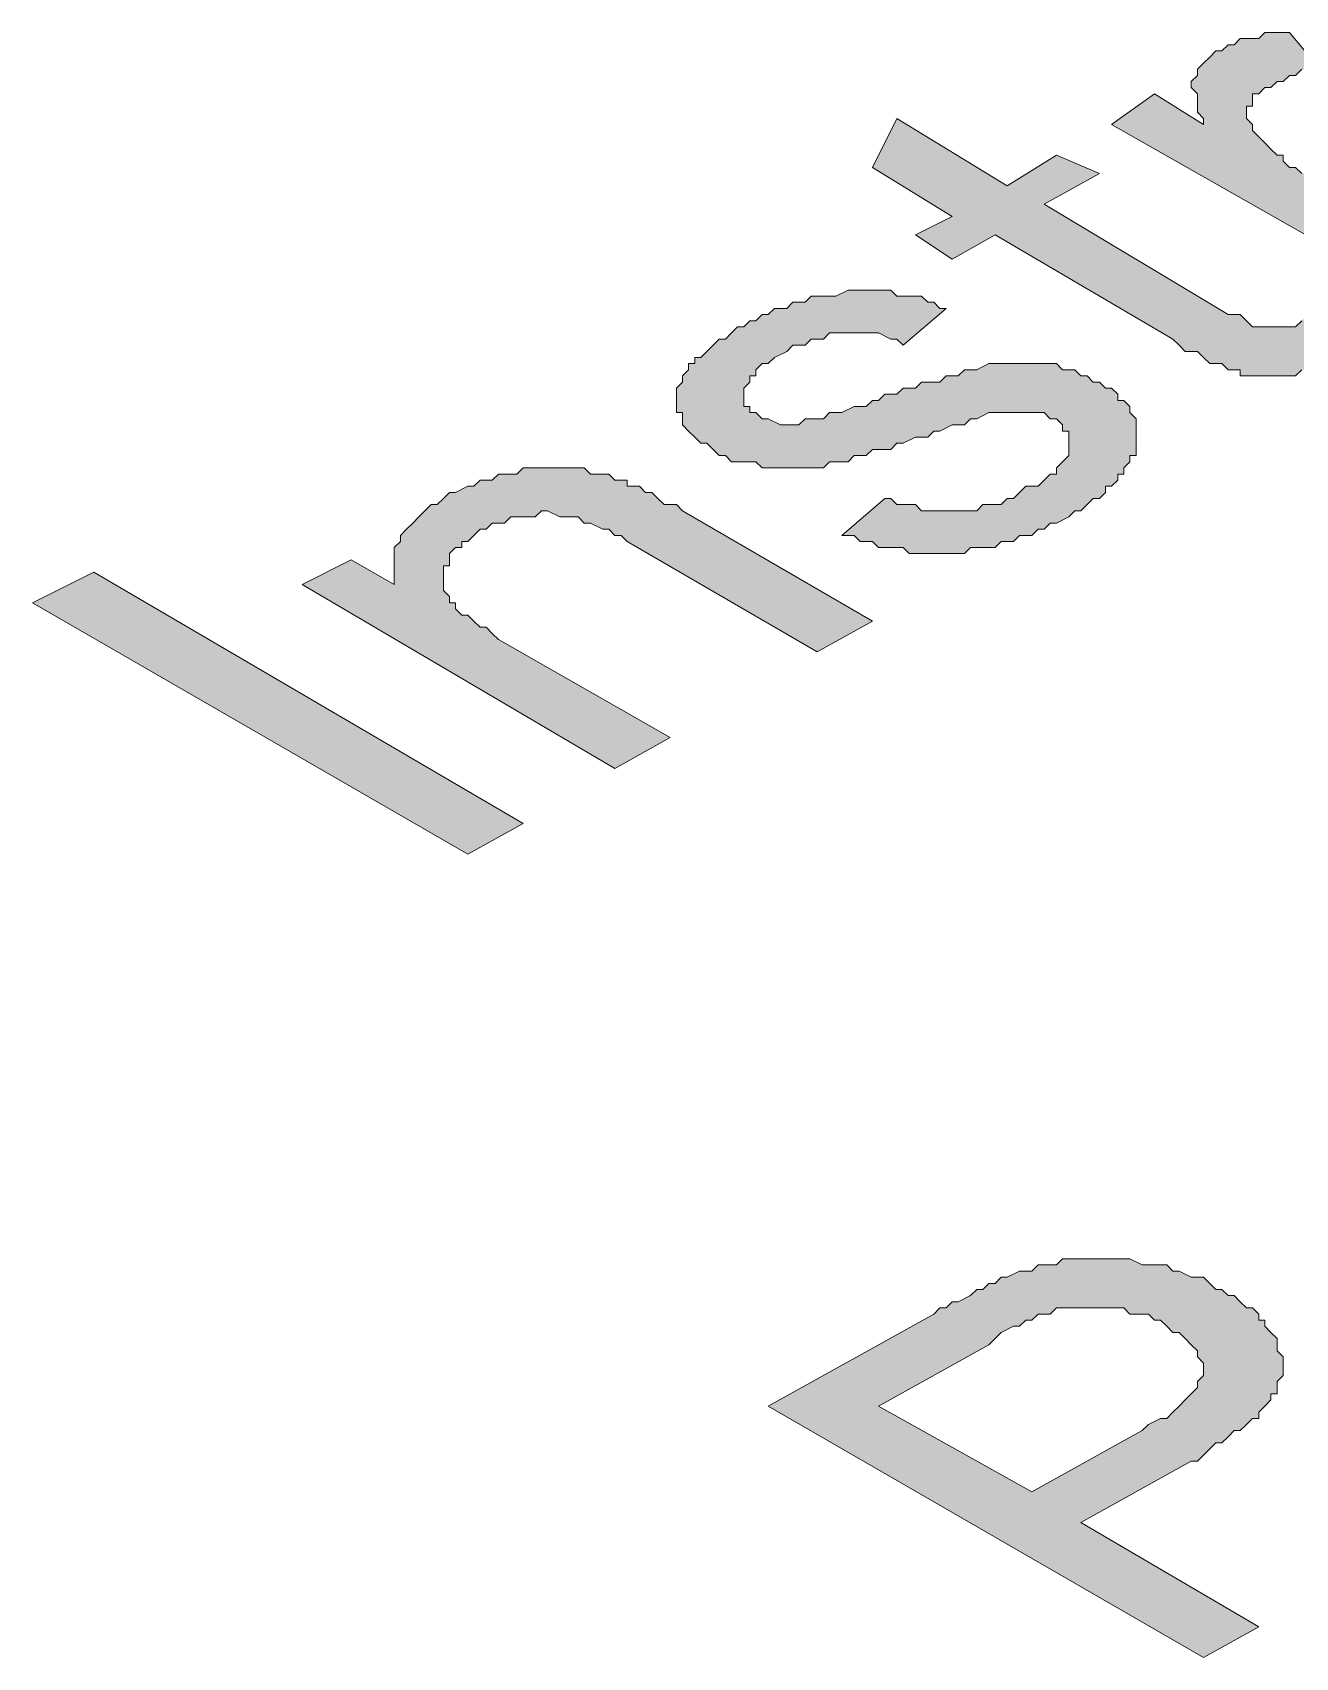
# Model space of a CAD drawing. Header units: inches. Extents: x -430764 to 256483, y 7374 to 217374.
# Drawn here: x 112646 to 116893, y 41908 to 47371 of the extents above; entities that cross this region are included whole.
import ezdxf

# ---------------------------------------------------------------- set-up
doc = ezdxf.new("R2010")
doc.units = ezdxf.units.IN
doc.header["$MEASUREMENT"] = 0
doc.layers.add('Background Stuff', color=252, linetype='Continuous', lineweight=5)
doc.layers.add('Layer 1', color=7, linetype='Continuous')

# ---------------------------------------------------------------- blocks, each defined once
blk = doc.blocks.new('block 3')
at = {"layer": 'Layer 1'}
h = blk.add_hatch(color=255, dxfattribs=at)
h.dxf.hatch_style = 2
h.paths.add_polyline_path([(709.492, -698.505), (704.236, -695.516), (704.958, -694.999), (705.781, -695.516), (705.781, -695.412), (705.679, -695.31), (705.679, -695.206), (705.679, -695.103), (705.679, -694.999), (705.576, -694.896), (705.576, -694.794), (705.679, -694.69), (705.679, -694.588), (705.781, -694.483), (705.885, -694.381), (705.987, -694.277), (706.092, -694.277), (706.194, -694.175), (706.298, -694.175), (706.399, -694.072), (706.607, -694.072), (706.71, -694.072), (706.812, -693.969), (707.02, -693.969), (707.122, -693.969), (707.226, -693.969), (707.74, -694.588), (707.637, -694.588), (707.433, -694.588), (707.328, -694.69), (707.226, -694.69), (707.122, -694.794), (707.02, -694.794), (706.915, -694.896), (706.812, -694.896), (706.71, -694.999), (706.607, -694.999), (706.607, -695.103), (706.607, -695.206), (706.504, -695.206), (706.504, -695.31), (706.504, -695.412), (706.607, -695.516), (706.607, -695.618), (706.71, -695.721), (706.812, -695.825), (706.915, -695.928), (707.02, -696.031), (707.122, -696.031), (707.122, -696.133), (707.226, -696.237), (707.328, -696.237), (707.433, -696.339), (707.534, -696.339), (707.637, -696.443), (710.317, -697.989)])
h = blk.add_hatch(color=255, dxfattribs=at)
h.dxf.hatch_style = 2
h.paths.add_polyline_path([(707.844, -698.607), (708.771, -698.916), (708.669, -699.02), (708.564, -699.123), (708.462, -699.123), (708.358, -699.227), (708.256, -699.329), (708.153, -699.329), (708.05, -699.432), (707.844, -699.535), (707.74, -699.535), (707.637, -699.638), (707.534, -699.638), (707.433, -699.638), (707.328, -699.742), (707.226, -699.742), (707.122, -699.742), (706.915, -699.742), (706.812, -699.742), (706.607, -699.742), (706.504, -699.742), (706.399, -699.742), (706.399, -699.638), (706.298, -699.638), (706.194, -699.638), (706.092, -699.535), (705.987, -699.535), (705.885, -699.535), (705.781, -699.432), (705.679, -699.329), (705.473, -699.329), (705.371, -699.227), (705.266, -699.123), (702.278, -697.37), (701.556, -697.781), (700.938, -697.37), (701.556, -697.061), (700.217, -696.237), (700.627, -695.412), (702.482, -696.546), (703.309, -696.031), (704.03, -696.339), (703.102, -696.854), (706.194, -698.71), (706.399, -698.71), (706.504, -698.814), (706.607, -698.916), (706.71, -698.916), (706.915, -698.916), (707.02, -698.916), (707.122, -698.916), (707.226, -698.916), (707.328, -698.916), (707.433, -698.814), (707.534, -698.71), (707.637, -698.71), (707.74, -698.607)])
h = blk.add_hatch(color=255, dxfattribs=at)
h.dxf.hatch_style = 2
h.paths.add_polyline_path([(699.701, -702.422), (700.422, -701.803), (700.524, -701.803), (700.627, -701.906), (700.73, -701.906), (700.938, -701.906), (701.04, -702.009), (701.144, -702.009), (701.35, -702.009), (701.453, -702.009), (701.556, -702.009), (701.659, -702.009), (701.761, -702.009), (701.865, -702.009), (701.968, -702.009), (702.072, -701.906), (702.278, -701.906), (702.381, -701.906), (702.482, -701.803), (702.586, -701.803), (702.689, -701.7), (702.794, -701.597), (702.896, -701.597), (702.999, -701.597), (703.102, -701.493), (703.204, -701.391), (703.309, -701.391), (703.309, -701.287), (703.411, -701.185), (703.515, -701.082), (703.515, -700.978), (703.515, -700.875), (703.515, -700.771), (703.515, -700.67), (703.411, -700.67), (703.411, -700.565), (703.309, -700.464), (703.204, -700.464), (703.102, -700.359), (702.999, -700.359), (702.896, -700.359), (702.794, -700.359), (702.586, -700.359), (702.482, -700.359), (702.381, -700.359), (702.278, -700.359), (702.174, -700.359), (701.968, -700.464), (701.865, -700.464), (701.761, -700.565), (701.556, -700.565), (701.35, -700.67), (701.246, -700.67), (701.144, -700.771), (700.938, -700.771), (700.73, -700.875), (700.627, -700.875), (700.524, -700.978), (700.318, -700.978), (700.217, -700.978), (700.112, -701.082), (700.009, -701.082), (699.905, -701.082), (699.804, -701.185), (699.701, -701.185), (699.597, -701.185), (699.495, -701.185), (699.391, -701.287), (699.184, -701.287), (699.082, -701.287), (698.876, -701.287), (698.773, -701.287), (698.669, -701.287), (698.463, -701.287), (698.36, -701.287), (698.257, -701.185), (698.155, -701.185), (698.05, -701.185), (697.845, -701.185), (697.742, -701.082), (697.64, -701.082), (697.535, -700.978), (697.432, -700.875), (697.329, -700.875), (697.227, -700.771), (697.124, -700.67), (697.021, -700.565), (697.021, -700.464), (697.021, -700.359), (696.918, -700.359), (696.918, -700.257), (696.918, -700.153), (696.918, -700.051), (696.918, -699.947), (697.021, -699.845), (697.021, -699.742), (697.124, -699.638), (697.124, -699.535), (697.227, -699.535), (697.227, -699.432), (697.329, -699.432), (697.432, -699.329), (697.535, -699.227), (697.64, -699.123), (697.742, -699.123), (697.845, -699.02), (697.947, -698.916), (698.05, -698.916), (698.155, -698.814), (698.257, -698.814), (698.36, -698.71), (698.463, -698.71), (698.567, -698.607), (698.773, -698.607), (698.876, -698.505), (698.979, -698.505), (699.082, -698.505), (699.184, -698.402), (699.391, -698.402), (699.495, -698.402), (699.597, -698.402), (699.804, -698.298), (699.905, -698.298), (700.009, -698.298), (700.217, -698.298), (700.318, -698.298), (700.524, -698.298), (700.627, -698.402), (700.73, -698.402), (700.834, -698.402), (701.04, -698.402), (701.144, -698.505), (701.246, -698.505), (701.35, -698.607), (701.453, -698.607), (700.73, -699.227), (700.627, -699.123), (700.524, -699.123), (700.318, -699.02), (700.217, -699.02), (700.112, -699.02), (700.009, -699.02), (699.804, -699.02), (699.597, -699.02), (699.495, -699.02), (699.391, -699.123), (699.288, -699.123), (699.184, -699.123), (699.082, -699.227), (698.876, -699.227), (698.773, -699.329), (698.567, -699.432), (698.463, -699.535), (698.36, -699.535), (698.257, -699.638), (698.257, -699.742), (698.155, -699.742), (698.155, -699.845), (698.05, -699.947), (698.05, -700.051), (698.05, -700.153), (698.05, -700.257), (698.155, -700.257), (698.155, -700.359), (698.257, -700.359), (698.36, -700.464), (698.463, -700.464), (698.669, -700.565), (698.773, -700.565), (698.979, -700.565), (699.082, -700.464), (699.184, -700.464), (699.288, -700.464), (699.391, -700.464), (699.495, -700.359), (699.597, -700.359), (699.701, -700.359), (699.905, -700.257), (700.112, -700.257), (700.217, -700.153), (700.318, -700.153), (700.422, -700.051), (700.627, -700.051), (700.73, -699.947), (700.938, -699.947), (701.04, -699.845), (701.246, -699.845), (701.35, -699.845), (701.453, -699.742), (701.556, -699.742), (701.659, -699.742), (701.761, -699.638), (701.865, -699.638), (701.968, -699.638), (702.174, -699.535), (702.278, -699.535), (702.482, -699.535), (702.586, -699.535), (702.689, -699.535), (702.896, -699.535), (702.999, -699.535), (703.102, -699.535), (703.204, -699.535), (703.309, -699.535), (703.411, -699.638), (703.617, -699.638), (703.721, -699.742), (703.823, -699.742), (703.928, -699.845), (704.03, -699.845), (704.133, -699.947), (704.236, -699.947), (704.338, -700.051), (704.338, -700.153), (704.442, -700.153), (704.545, -700.257), (704.545, -700.359), (704.649, -700.464), (704.649, -700.565), (704.649, -700.67), (704.649, -700.771), (704.649, -700.875), (704.649, -700.978), (704.649, -701.082), (704.545, -701.082), (704.545, -701.185), (704.442, -701.287), (704.442, -701.391), (704.338, -701.391), (704.338, -701.493), (704.236, -701.597), (704.133, -701.597), (704.133, -701.7), (704.03, -701.803), (703.928, -701.803), (703.823, -701.906), (703.721, -702.009), (703.617, -702.009), (703.515, -702.112), (703.309, -702.215), (703.204, -702.215), (703.102, -702.319), (702.999, -702.319), (702.896, -702.422), (702.689, -702.422), (702.586, -702.524), (702.482, -702.524), (702.381, -702.524), (702.278, -702.628), (702.174, -702.628), (702.072, -702.628), (701.865, -702.628), (701.761, -702.73), (701.659, -702.73), (701.556, -702.73), (701.453, -702.73), (701.35, -702.73), (701.246, -702.73), (701.04, -702.73), (700.938, -702.73), (700.834, -702.73), (700.73, -702.628), (700.524, -702.628), (700.422, -702.628), (700.318, -702.628), (700.217, -702.524), (700.009, -702.524), (699.905, -702.422), (699.804, -702.422)])
h = blk.add_hatch(color=255, dxfattribs=at)
h.dxf.hatch_style = 2
h.paths.add_polyline_path([(695.886, -706.339), (690.629, -703.247), (691.453, -702.834), (692.175, -703.247), (692.175, -703.143), (692.175, -703.041), (692.175, -702.936), (692.175, -702.834), (692.175, -702.73), (692.175, -702.628), (692.279, -702.524), (692.279, -702.422), (692.381, -702.319), (692.485, -702.215), (692.588, -702.112), (692.691, -702.009), (692.793, -701.906), (692.896, -701.906), (693.001, -701.803), (693.103, -701.7), (693.206, -701.7), (693.413, -701.597), (693.515, -701.597), (693.619, -701.493), (693.722, -701.493), (693.824, -701.493), (693.928, -701.391), (694.03, -701.391), (694.236, -701.391), (694.341, -701.287), (694.547, -701.287), (694.649, -701.287), (694.752, -701.287), (694.958, -701.287), (695.062, -701.287), (695.165, -701.287), (695.269, -701.287), (695.37, -701.287), (695.473, -701.391), (695.68, -701.391), (695.783, -701.391), (695.886, -701.493), (695.99, -701.493), (696.092, -701.493), (696.092, -701.597), (696.195, -701.597), (696.299, -701.597), (696.401, -701.7), (696.505, -701.7), (696.607, -701.803), (696.711, -701.906), (696.918, -701.906), (697.021, -702.009), (700.217, -703.864), (699.288, -704.38), (696.092, -702.524), (695.99, -702.422), (695.886, -702.422), (695.783, -702.319), (695.68, -702.319), (695.473, -702.215), (695.37, -702.215), (695.269, -702.112), (695.165, -702.112), (695.062, -702.112), (694.958, -702.112), (694.752, -702.009), (694.649, -702.009), (694.547, -702.112), (694.443, -702.112), (694.236, -702.112), (694.134, -702.112), (694.03, -702.215), (693.928, -702.215), (693.824, -702.215), (693.722, -702.319), (693.619, -702.319), (693.515, -702.422), (693.413, -702.524), (693.309, -702.524), (693.309, -702.628), (693.206, -702.628), (693.103, -702.73), (693.103, -702.834), (693.103, -702.936), (693.001, -702.936), (693.001, -703.041), (693.001, -703.143), (693.001, -703.247), (693.001, -703.349), (693.103, -703.452), (693.103, -703.555), (693.206, -703.555), (693.206, -703.659), (693.309, -703.762), (693.413, -703.762), (693.515, -703.864), (693.619, -703.968), (693.722, -703.968), (693.824, -704.07), (693.928, -704.173), (696.814, -705.823)])
h = blk.add_hatch(color=255, dxfattribs=at)
h.dxf.hatch_style = 2
h.paths.add_polyline_path([(693.413, -707.781), (686.093, -703.555), (687.125, -703.041), (694.341, -707.267)])
h = blk.add_hatch(color=255, dxfattribs=at)
h.dxf.hatch_style = 2
h.paths.add_polyline_path([(702.896, -718.503), (704.751, -717.471), (704.855, -717.368), (705.06, -717.266), (705.163, -717.266), (705.266, -717.161), (705.371, -717.059), (705.473, -716.955), (705.576, -716.854), (705.679, -716.749), (705.679, -716.647), (705.781, -716.543), (705.781, -716.44), (705.781, -716.337), (705.679, -716.234), (705.679, -716.132), (705.576, -716.028), (705.473, -715.926), (705.371, -715.821), (705.266, -715.821), (705.163, -715.719), (705.06, -715.616), (704.958, -715.616), (704.855, -715.513), (704.649, -715.513), (704.545, -715.513), (704.442, -715.41), (704.338, -715.41), (704.236, -715.41), (704.133, -715.41), (704.03, -715.41), (703.823, -715.41), (703.721, -715.41), (703.617, -715.41), (703.411, -715.41), (703.309, -715.41), (703.204, -715.513), (703.102, -715.513), (702.999, -715.513), (702.896, -715.616), (702.794, -715.616), (702.689, -715.719), (702.586, -715.719), (702.381, -715.821), (702.278, -715.926), (702.174, -716.028), (700.318, -717.059)])
h.paths.add_polyline_path([(705.781, -721.286), (698.463, -717.059), (701.246, -715.513), (701.35, -715.41), (701.453, -715.41), (701.556, -715.307), (701.659, -715.307), (701.865, -715.203), (701.968, -715.1), (702.072, -715.1), (702.174, -714.997), (702.278, -714.997), (702.381, -714.894), (702.482, -714.894), (702.689, -714.791), (702.794, -714.791), (702.896, -714.791), (702.999, -714.688), (703.204, -714.688), (703.309, -714.688), (703.411, -714.586), (703.515, -714.586), (703.617, -714.586), (703.721, -714.586), (703.928, -714.586), (704.03, -714.586), (704.133, -714.586), (704.338, -714.586), (704.442, -714.586), (704.545, -714.586), (704.751, -714.688), (704.855, -714.688), (704.958, -714.688), (705.06, -714.688), (705.163, -714.688), (705.266, -714.791), (705.371, -714.791), (705.576, -714.894), (705.679, -714.894), (705.781, -714.894), (705.885, -714.997), (705.987, -715.1), (706.092, -715.1), (706.194, -715.203), (706.298, -715.203), (706.399, -715.307), (706.504, -715.41), (706.607, -715.41), (706.71, -715.513), (706.71, -715.616), (706.812, -715.616), (706.812, -715.719), (706.915, -715.821), (707.02, -715.926), (707.02, -716.028), (707.02, -716.132), (707.122, -716.234), (707.122, -716.337), (707.122, -716.44), (707.122, -716.543), (707.02, -716.647), (707.02, -716.749), (707.02, -716.854), (706.915, -716.854), (706.915, -716.955), (706.812, -717.059), (706.71, -717.161), (706.71, -717.266), (706.607, -717.266), (706.504, -717.368), (706.399, -717.471), (706.298, -717.471), (706.194, -717.574), (706.092, -717.677), (705.987, -717.677), (705.885, -717.78), (705.781, -717.884), (705.679, -717.986), (705.576, -717.986), (703.721, -719.018), (706.71, -720.77)])
at = {"layer": 'Layer 1', "color": 255, "lineweight": 0}
for points in [[(709.492, -698.505), (704.236, -695.516), (704.958, -694.999), (705.781, -695.516), (705.781, -695.412), (705.679, -695.31), (705.679, -695.206), (705.679, -695.103), (705.679, -694.999), (705.576, -694.896), (705.576, -694.794), (705.679, -694.69), (705.679, -694.588), (705.781, -694.483), (705.885, -694.381), (705.987, -694.277), (706.092, -694.277), (706.194, -694.175), (706.298, -694.175), (706.399, -694.072), (706.607, -694.072), (706.71, -694.072), (706.812, -693.969), (707.02, -693.969), (707.122, -693.969), (707.226, -693.969), (707.74, -694.588)], [(707.433, -694.588), (707.328, -694.69), (707.226, -694.69), (707.122, -694.794), (707.02, -694.794), (706.915, -694.896), (706.812, -694.896), (706.71, -694.999), (706.607, -694.999), (706.607, -695.103), (706.607, -695.206), (706.504, -695.206), (706.504, -695.31), (706.504, -695.412), (706.607, -695.516), (706.607, -695.618), (706.71, -695.721), (706.812, -695.825), (706.915, -695.928), (707.02, -696.031), (707.122, -696.031), (707.122, -696.133), (707.226, -696.237), (707.328, -696.237), (707.433, -696.339)], [(707.433, -699.638), (707.328, -699.742), (707.226, -699.742), (707.122, -699.742), (706.915, -699.742), (706.812, -699.742), (706.607, -699.742), (706.504, -699.742), (706.399, -699.742), (706.399, -699.638), (706.298, -699.638), (706.194, -699.638), (706.092, -699.535), (705.987, -699.535), (705.885, -699.535), (705.781, -699.432), (705.679, -699.329), (705.473, -699.329), (705.371, -699.227), (705.266, -699.123), (702.278, -697.37), (701.556, -697.781), (700.938, -697.37), (701.556, -697.061), (700.217, -696.237), (700.627, -695.412), (702.482, -696.546), (703.309, -696.031), (704.03, -696.339), (703.102, -696.854), (706.194, -698.71), (706.399, -698.71), (706.504, -698.814), (706.607, -698.916), (706.71, -698.916), (706.915, -698.916), (707.02, -698.916), (707.122, -698.916), (707.226, -698.916), (707.328, -698.916), (707.433, -698.814)], [(699.701, -702.422), (700.422, -701.803), (700.524, -701.803), (700.627, -701.906), (700.73, -701.906), (700.938, -701.906), (701.04, -702.009), (701.144, -702.009), (701.35, -702.009), (701.453, -702.009), (701.556, -702.009), (701.659, -702.009), (701.761, -702.009), (701.865, -702.009), (701.968, -702.009), (702.072, -701.906), (702.278, -701.906), (702.381, -701.906), (702.482, -701.803), (702.586, -701.803), (702.689, -701.7), (702.794, -701.597), (702.896, -701.597), (702.999, -701.597), (703.102, -701.493), (703.204, -701.391), (703.309, -701.391), (703.309, -701.287), (703.411, -701.185), (703.515, -701.082), (703.515, -700.978), (703.515, -700.875), (703.515, -700.771), (703.515, -700.67), (703.411, -700.67), (703.411, -700.565), (703.309, -700.464), (703.204, -700.464), (703.102, -700.359), (702.999, -700.359), (702.896, -700.359), (702.794, -700.359), (702.586, -700.359), (702.482, -700.359), (702.381, -700.359), (702.278, -700.359), (702.174, -700.359), (701.968, -700.464), (701.865, -700.464), (701.761, -700.565), (701.556, -700.565), (701.35, -700.67), (701.246, -700.67), (701.144, -700.771), (700.938, -700.771), (700.73, -700.875), (700.627, -700.875), (700.524, -700.978), (700.318, -700.978), (700.217, -700.978), (700.112, -701.082), (700.009, -701.082), (699.905, -701.082), (699.804, -701.185), (699.701, -701.185), (699.597, -701.185), (699.495, -701.185), (699.391, -701.287), (699.184, -701.287), (699.082, -701.287), (698.876, -701.287), (698.773, -701.287), (698.669, -701.287), (698.463, -701.287), (698.36, -701.287), (698.257, -701.185), (698.155, -701.185), (698.05, -701.185), (697.845, -701.185), (697.742, -701.082), (697.64, -701.082), (697.535, -700.978), (697.432, -700.875), (697.329, -700.875), (697.227, -700.771), (697.124, -700.67), (697.021, -700.565), (697.021, -700.464), (697.021, -700.359), (696.918, -700.359), (696.918, -700.257), (696.918, -700.153), (696.918, -700.051), (696.918, -699.947), (697.021, -699.845), (697.021, -699.742), (697.124, -699.638), (697.124, -699.535), (697.227, -699.535), (697.227, -699.432), (697.329, -699.432), (697.432, -699.329), (697.535, -699.227), (697.64, -699.123), (697.742, -699.123), (697.845, -699.02), (697.947, -698.916), (698.05, -698.916), (698.155, -698.814), (698.257, -698.814), (698.36, -698.71), (698.463, -698.71), (698.567, -698.607), (698.773, -698.607), (698.876, -698.505), (698.979, -698.505), (699.082, -698.505), (699.184, -698.402), (699.391, -698.402), (699.495, -698.402), (699.597, -698.402), (699.804, -698.298), (699.905, -698.298), (700.009, -698.298), (700.217, -698.298), (700.318, -698.298), (700.524, -698.298), (700.627, -698.402), (700.73, -698.402), (700.834, -698.402), (701.04, -698.402), (701.144, -698.505), (701.246, -698.505), (701.35, -698.607), (701.453, -698.607), (700.73, -699.227), (700.627, -699.123), (700.524, -699.123), (700.318, -699.02), (700.217, -699.02), (700.112, -699.02), (700.009, -699.02), (699.804, -699.02), (699.597, -699.02), (699.495, -699.02), (699.391, -699.123), (699.288, -699.123), (699.184, -699.123), (699.082, -699.227), (698.876, -699.227), (698.773, -699.329), (698.567, -699.432), (698.463, -699.535), (698.36, -699.535), (698.257, -699.638), (698.257, -699.742), (698.155, -699.742), (698.155, -699.845), (698.05, -699.947), (698.05, -700.051), (698.05, -700.153), (698.05, -700.257), (698.155, -700.257), (698.155, -700.359), (698.257, -700.359), (698.36, -700.464), (698.463, -700.464), (698.669, -700.565), (698.773, -700.565), (698.979, -700.565), (699.082, -700.464), (699.184, -700.464), (699.288, -700.464), (699.391, -700.464), (699.495, -700.359), (699.597, -700.359), (699.701, -700.359), (699.905, -700.257), (700.112, -700.257), (700.217, -700.153), (700.318, -700.153), (700.422, -700.051), (700.627, -700.051), (700.73, -699.947), (700.938, -699.947), (701.04, -699.845), (701.246, -699.845), (701.35, -699.845), (701.453, -699.742), (701.556, -699.742), (701.659, -699.742), (701.761, -699.638), (701.865, -699.638), (701.968, -699.638), (702.174, -699.535), (702.278, -699.535), (702.482, -699.535), (702.586, -699.535), (702.689, -699.535), (702.896, -699.535), (702.999, -699.535), (703.102, -699.535), (703.204, -699.535), (703.309, -699.535), (703.411, -699.638), (703.617, -699.638), (703.721, -699.742), (703.823, -699.742), (703.928, -699.845), (704.03, -699.845), (704.133, -699.947), (704.236, -699.947), (704.338, -700.051), (704.338, -700.153), (704.442, -700.153), (704.545, -700.257), (704.545, -700.359), (704.649, -700.464), (704.649, -700.565), (704.649, -700.67), (704.649, -700.771), (704.649, -700.875), (704.649, -700.978), (704.649, -701.082), (704.545, -701.082), (704.545, -701.185), (704.442, -701.287), (704.442, -701.391), (704.338, -701.391), (704.338, -701.493), (704.236, -701.597), (704.133, -701.597), (704.133, -701.7), (704.03, -701.803), (703.928, -701.803), (703.823, -701.906), (703.721, -702.009), (703.617, -702.009), (703.515, -702.112), (703.309, -702.215), (703.204, -702.215), (703.102, -702.319), (702.999, -702.319), (702.896, -702.422), (702.689, -702.422), (702.586, -702.524), (702.482, -702.524), (702.381, -702.524), (702.278, -702.628), (702.174, -702.628), (702.072, -702.628), (701.865, -702.628), (701.761, -702.73), (701.659, -702.73), (701.556, -702.73), (701.453, -702.73), (701.35, -702.73), (701.246, -702.73), (701.04, -702.73), (700.938, -702.73), (700.834, -702.73), (700.73, -702.628), (700.524, -702.628), (700.422, -702.628), (700.318, -702.628), (700.217, -702.524), (700.009, -702.524), (699.905, -702.422), (699.804, -702.422), (699.701, -702.422)], [(695.886, -706.339), (690.629, -703.247), (691.453, -702.834), (692.175, -703.247), (692.175, -703.143), (692.175, -703.041), (692.175, -702.936), (692.175, -702.834), (692.175, -702.73), (692.175, -702.628), (692.279, -702.524), (692.279, -702.422), (692.381, -702.319), (692.485, -702.215), (692.588, -702.112), (692.691, -702.009), (692.793, -701.906), (692.896, -701.906), (693.001, -701.803), (693.103, -701.7), (693.206, -701.7), (693.413, -701.597), (693.515, -701.597), (693.619, -701.493), (693.722, -701.493), (693.824, -701.493), (693.928, -701.391), (694.03, -701.391), (694.236, -701.391), (694.341, -701.287), (694.547, -701.287), (694.649, -701.287), (694.752, -701.287), (694.958, -701.287), (695.062, -701.287), (695.165, -701.287), (695.269, -701.287), (695.37, -701.287), (695.473, -701.391), (695.68, -701.391), (695.783, -701.391), (695.886, -701.493), (695.99, -701.493), (696.092, -701.493), (696.092, -701.597), (696.195, -701.597), (696.299, -701.597), (696.401, -701.7), (696.505, -701.7), (696.607, -701.803), (696.711, -701.906), (696.918, -701.906), (697.021, -702.009), (700.217, -703.864), (699.288, -704.38), (696.092, -702.524), (695.99, -702.422), (695.886, -702.422), (695.783, -702.319), (695.68, -702.319), (695.473, -702.215), (695.37, -702.215), (695.269, -702.112), (695.165, -702.112), (695.062, -702.112), (694.958, -702.112), (694.752, -702.009), (694.649, -702.009), (694.547, -702.112), (694.443, -702.112), (694.236, -702.112), (694.134, -702.112), (694.03, -702.215), (693.928, -702.215), (693.824, -702.215), (693.722, -702.319), (693.619, -702.319), (693.515, -702.422), (693.413, -702.524), (693.309, -702.524), (693.309, -702.628), (693.206, -702.628), (693.103, -702.73), (693.103, -702.834), (693.103, -702.936), (693.001, -702.936), (693.001, -703.041), (693.001, -703.143), (693.001, -703.247), (693.001, -703.349), (693.103, -703.452), (693.103, -703.555), (693.206, -703.555), (693.206, -703.659), (693.309, -703.762), (693.413, -703.762), (693.515, -703.864), (693.619, -703.968), (693.722, -703.968), (693.824, -704.07), (693.928, -704.173), (696.814, -705.823), (695.886, -706.339)], [(693.413, -707.781), (686.093, -703.555), (687.125, -703.041), (694.341, -707.267), (693.413, -707.781)], [(705.781, -721.286), (698.463, -717.059), (701.246, -715.513), (701.35, -715.41), (701.453, -715.41), (701.556, -715.307), (701.659, -715.307), (701.865, -715.203), (701.968, -715.1), (702.072, -715.1), (702.174, -714.997), (702.278, -714.997), (702.381, -714.894), (702.482, -714.894), (702.689, -714.791), (702.794, -714.791), (702.896, -714.791), (702.999, -714.688), (703.204, -714.688), (703.309, -714.688), (703.411, -714.586), (703.515, -714.586), (703.617, -714.586), (703.721, -714.586), (703.928, -714.586), (704.03, -714.586), (704.133, -714.586), (704.338, -714.586), (704.442, -714.586), (704.545, -714.586), (704.751, -714.688), (704.855, -714.688), (704.958, -714.688), (705.06, -714.688), (705.163, -714.688), (705.266, -714.791), (705.371, -714.791), (705.576, -714.894), (705.679, -714.894), (705.781, -714.894), (705.885, -714.997), (705.987, -715.1), (706.092, -715.1), (706.194, -715.203), (706.298, -715.203), (706.399, -715.307), (706.504, -715.41), (706.607, -715.41), (706.71, -715.513), (706.71, -715.616), (706.812, -715.616), (706.812, -715.719), (706.915, -715.821), (707.02, -715.926), (707.02, -716.028), (707.02, -716.132), (707.122, -716.234), (707.122, -716.337), (707.122, -716.44), (707.122, -716.543), (707.02, -716.647), (707.02, -716.749), (707.02, -716.854), (706.915, -716.854), (706.915, -716.955), (706.812, -717.059), (706.71, -717.161), (706.71, -717.266), (706.607, -717.266), (706.504, -717.368), (706.399, -717.471), (706.298, -717.471), (706.194, -717.574), (706.092, -717.677), (705.987, -717.677), (705.885, -717.78), (705.781, -717.884), (705.679, -717.986), (705.576, -717.986), (703.721, -719.018), (706.71, -720.77), (705.781, -721.286)], [(702.896, -718.503), (704.751, -717.471), (704.855, -717.368), (705.06, -717.266), (705.163, -717.266), (705.266, -717.161), (705.371, -717.059), (705.473, -716.955), (705.576, -716.854), (705.679, -716.749), (705.679, -716.647), (705.781, -716.543), (705.781, -716.44), (705.781, -716.337), (705.679, -716.234), (705.679, -716.132), (705.576, -716.028), (705.473, -715.926), (705.371, -715.821), (705.266, -715.821), (705.163, -715.719), (705.06, -715.616), (704.958, -715.616), (704.855, -715.513), (704.649, -715.513), (704.545, -715.513), (704.442, -715.41), (704.338, -715.41), (704.236, -715.41), (704.133, -715.41), (704.03, -715.41), (703.823, -715.41), (703.721, -715.41), (703.617, -715.41), (703.411, -715.41), (703.309, -715.41), (703.204, -715.513), (703.102, -715.513), (702.999, -715.513), (702.896, -715.616), (702.794, -715.616), (702.689, -715.719), (702.586, -715.719), (702.381, -715.821), (702.278, -715.926), (702.174, -716.028), (700.318, -717.059), (702.896, -718.503)]]:
    blk.add_lwpolyline(points, dxfattribs=at)
blk = doc.blocks.new('Isometric')
at = {"layer": 'Layer 1', "xscale": 200, "yscale": 200, "zscale": 200}
blk.add_blockref('block 3', (-56424.1, 145184.8), dxfattribs=at)

msp = doc.modelspace()

# ---------------------------------------------------------------- block references
at = {"layer": 'Background Stuff'}
msp.add_blockref('Isometric', (31851.58203, 40980.31673), dxfattribs=at)

doc.saveas('drawing.dxf')
